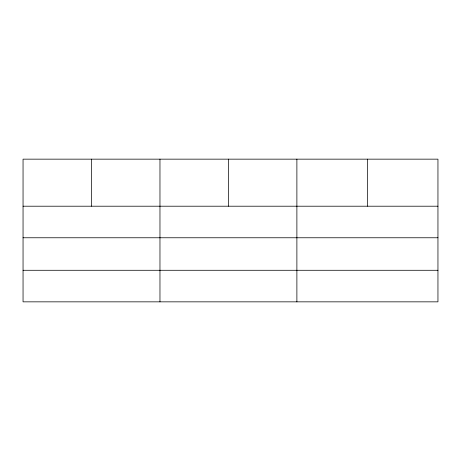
<?xml version="1.0" encoding="UTF-8"?>
<svg xmlns="http://www.w3.org/2000/svg" width="461" height="461" viewBox="0 0 461 461"><rect width="100%" height="100%" fill="white"/><g stroke="black" fill="none" stroke-linecap="round" stroke-linejoin="round"><path stroke-width="0.69" d="M437.95 237.767L437.95 159.154L23.05 159.154L23.05 301.846L437.95 301.846L437.95 237.767L23.05 237.767M23.05 206.205L437.95 206.205M23.05 270.284L437.95 270.284M367.417 159.154L367.417 206.205M296.884 159.154L296.884 301.846M228.425 159.154L228.425 206.205M159.967 159.154L159.967 301.846M91.509 159.154L91.509 206.205"/></g></svg>
